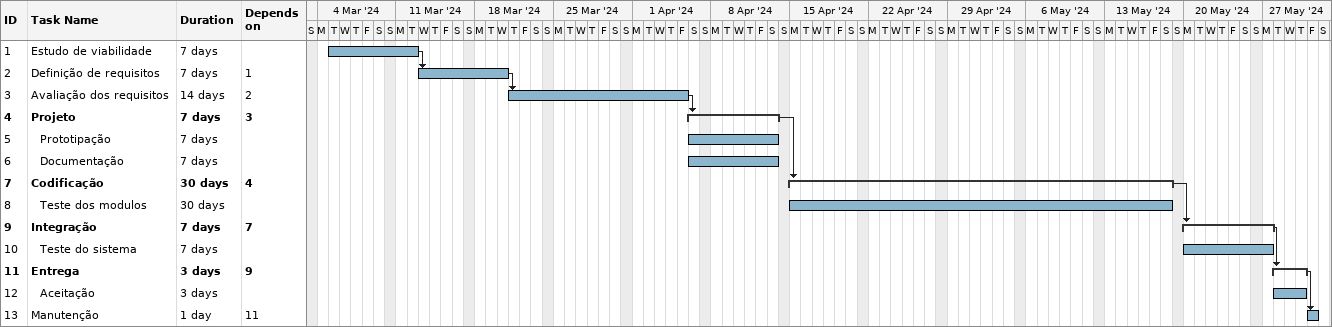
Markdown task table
| ID | Level | Task | Duration | Start | Finish | Predecessors |
|---|---|---|---|---|---|---|
| 1 | 1 | Estudo de viabilidade | 7d | 2024-03-05 | 2024-03-12 |  |
| 2 | 1 | Definição de requisitos | 7d | 2024-03-13 | 2024-03-20 | 1 |
| 3 | 1 | Avaliação dos requisitos | 14d | 2024-03-21 | 2024-04-05 | 2 |
| 4 | 1 | **Projeto** | 7d | 2024-04-06 | 2024-04-13 | 3 |
| 5 | 2 | Prototipação | 7d | 2024-04-06 | 2024-04-13 |  |
| 6 | 2 | Documentação | 7d | 2024-04-06 | 2024-04-13 |  |
| 7 | 1 | **Codificação** | 30d | 2024-04-15 | 2024-05-18 | 4 |
| 8 | 2 | Teste dos modulos | 30d | 2024-04-15 | 2024-05-18 |  |
| 9 | 1 | **Integração** | 7d | 2024-05-20 | 2024-05-27 | 7 |
| 10 | 2 | Teste do sistema | 7d | 2024-05-20 | 2024-05-27 |  |
| 11 | 1 | **Entrega** | 3d | 2024-05-28 | 2024-05-30 | 9 |
| 12 | 2 | Aceitação | 3d | 2024-05-28 | 2024-05-30 |  |
| 13 | 1 | Manutenção | 1d | 2024-05-31 | 2024-05-31 | 11 |
